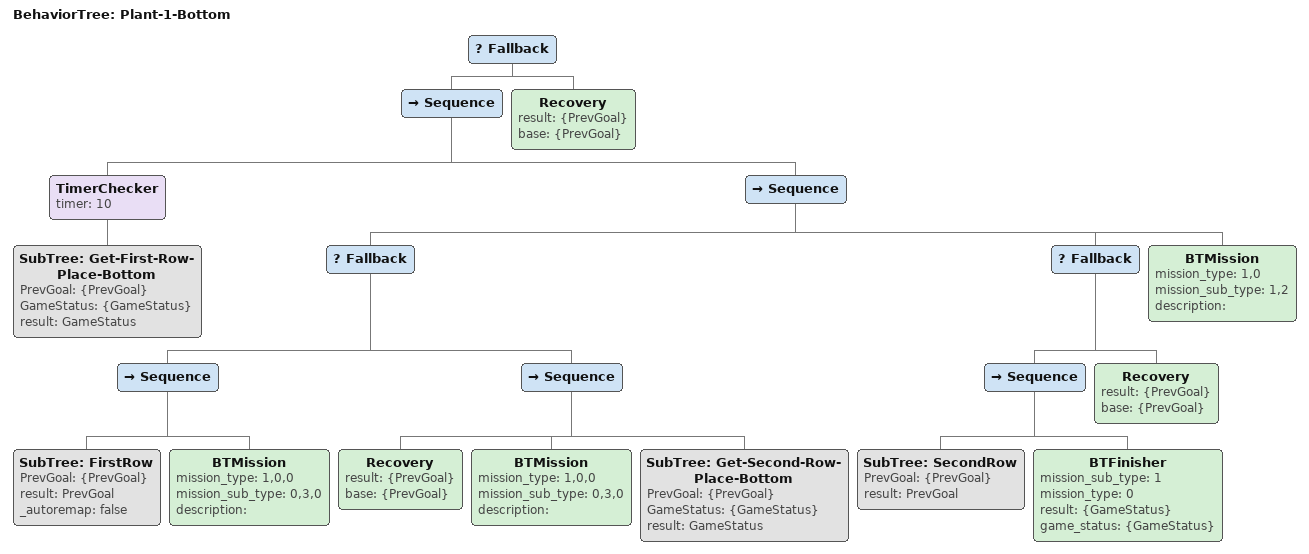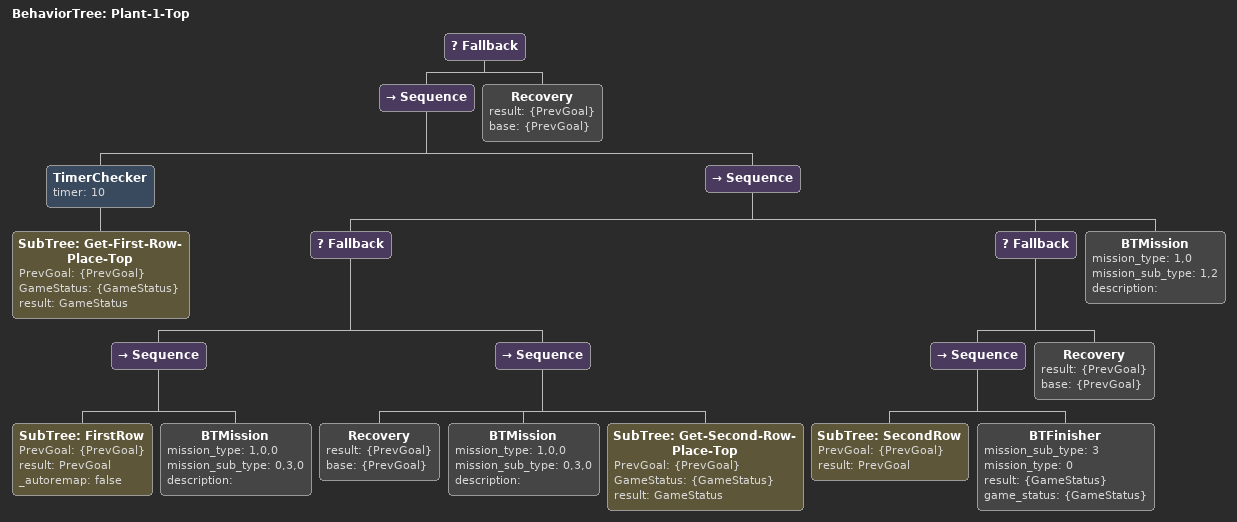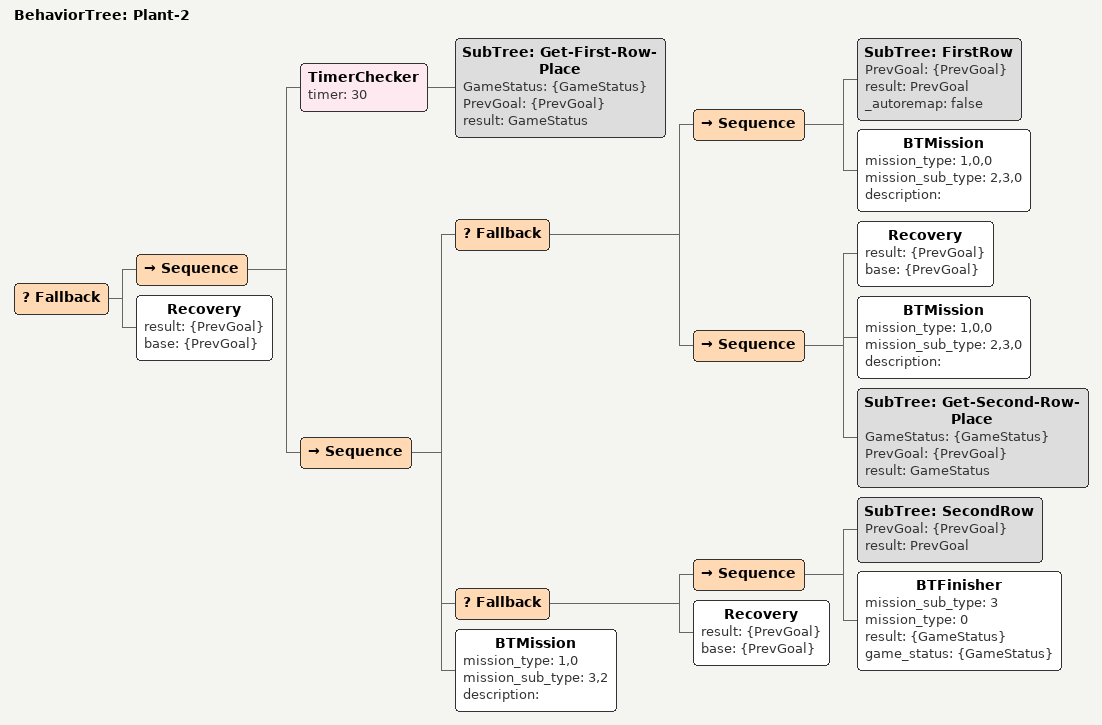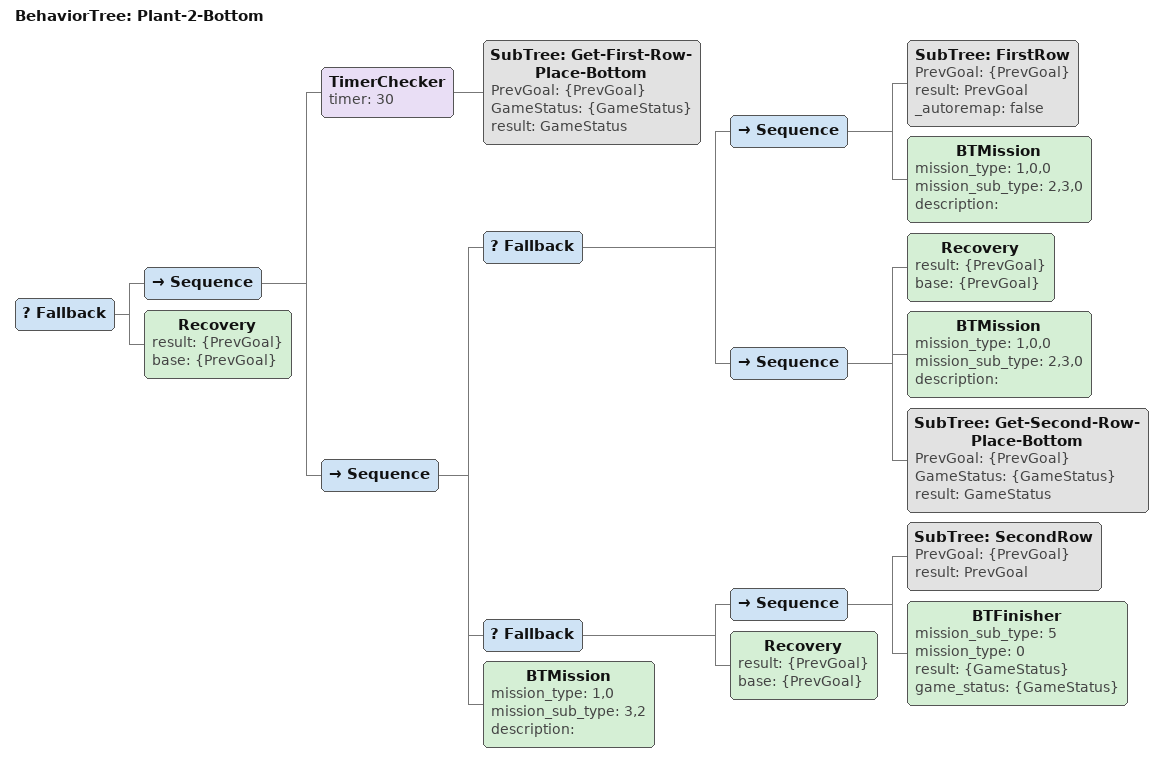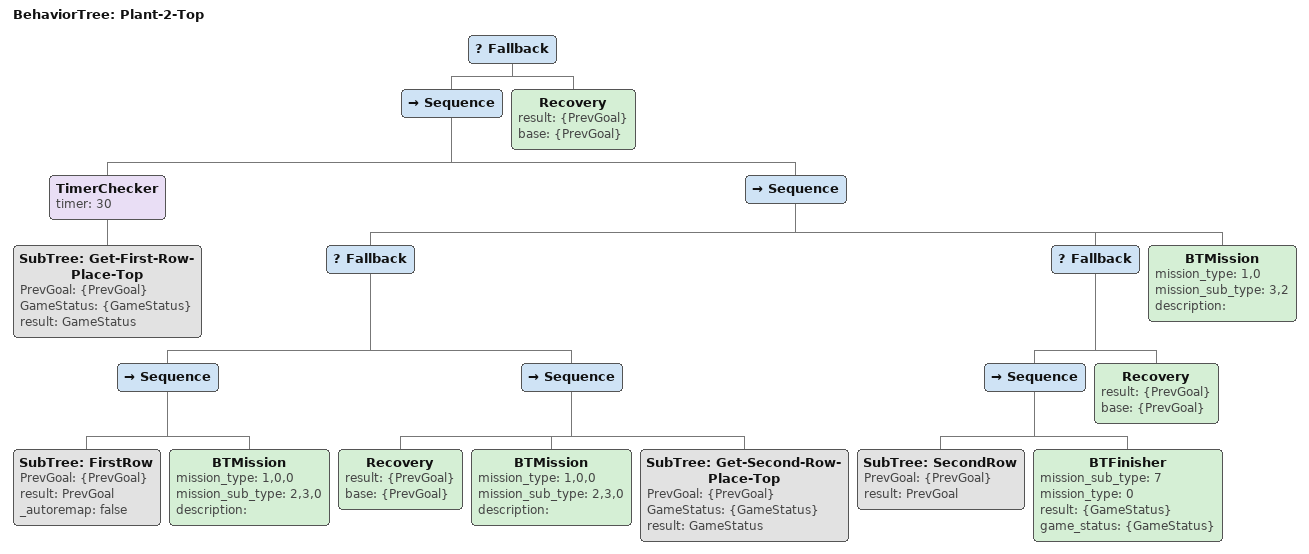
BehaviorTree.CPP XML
<BehaviorTree ID="Plant-1-Bottom">
  <Fallback>
    <Sequence>
      <TimerChecker timer="10">
        <SubTree ID="Get-First-Row-Place-Bottom" PrevGoal="{PrevGoal}" GameStatus="{GameStatus}" result="GameStatus"/>
      </TimerChecker>
      <Sequence>
        <Fallback>
          <Sequence>
            <SubTree ID="FirstRow" PrevGoal="{PrevGoal}" result="PrevGoal" _autoremap="false"/>
            <BTMission mission_type="1,0,0" mission_sub_type="0,3,0" description=""/>
          </Sequence>
          <Sequence>
            <Recovery result="{PrevGoal}" base="{PrevGoal}"/>
            <BTMission mission_type="1,0,0" mission_sub_type="0,3,0" description=""/>
            <SubTree ID="Get-Second-Row-Place-Bottom" PrevGoal="{PrevGoal}" GameStatus="{GameStatus}" result="GameStatus"/>
          </Sequence>
        </Fallback>
        <Fallback>
          <Sequence>
            <SubTree ID="SecondRow" PrevGoal="{PrevGoal}" result="PrevGoal"/>
            <BTFinisher mission_sub_type="1" mission_type="0" result="{GameStatus}" game_status="{GameStatus}"/>
          </Sequence>
          <Recovery result="{PrevGoal}" base="{PrevGoal}"/>
        </Fallback>
        <BTMission mission_type="1,0" mission_sub_type="1,2" description=""/>
      </Sequence>
    </Sequence>
    <Recovery result="{PrevGoal}" base="{PrevGoal}"/>
  </Fallback>
</BehaviorTree>

<BehaviorTree ID="Plant-1-Top">
  <Fallback>
    <Sequence>
      <TimerChecker timer="10">
        <SubTree ID="Get-First-Row-Place-Top" PrevGoal="{PrevGoal}" GameStatus="{GameStatus}" result="GameStatus"/>
      </TimerChecker>
      <Sequence>
        <Fallback>
          <Sequence>
            <SubTree ID="FirstRow" PrevGoal="{PrevGoal}" result="PrevGoal" _autoremap="false"/>
            <BTMission mission_type="1,0,0" mission_sub_type="0,3,0" description=""/>
          </Sequence>
          <Sequence>
            <Recovery result="{PrevGoal}" base="{PrevGoal}"/>
            <BTMission mission_type="1,0,0" mission_sub_type="0,3,0" description=""/>
            <SubTree ID="Get-Second-Row-Place-Top" PrevGoal="{PrevGoal}" GameStatus="{GameStatus}" result="GameStatus"/>
          </Sequence>
        </Fallback>
        <Fallback>
          <Sequence>
            <SubTree ID="SecondRow" PrevGoal="{PrevGoal}" result="PrevGoal"/>
            <BTFinisher mission_sub_type="3" mission_type="0" result="{GameStatus}" game_status="{GameStatus}"/>
          </Sequence>
          <Recovery result="{PrevGoal}" base="{PrevGoal}"/>
        </Fallback>
        <BTMission mission_type="1,0" mission_sub_type="1,2" description=""/>
      </Sequence>
    </Sequence>
    <Recovery result="{PrevGoal}" base="{PrevGoal}"/>
  </Fallback>
</BehaviorTree>

<BehaviorTree ID="Plant-2">
  <Fallback>
    <Sequence>
      <TimerChecker timer="30">
        <SubTree ID="Get-First-Row-Place" GameStatus="{GameStatus}" PrevGoal="{PrevGoal}" result="GameStatus"/>
      </TimerChecker>
      <Sequence>
        <Fallback>
          <Sequence>
            <SubTree ID="FirstRow" PrevGoal="{PrevGoal}" result="PrevGoal" _autoremap="false"/>
            <BTMission mission_type="1,0,0" mission_sub_type="2,3,0" description=""/>
          </Sequence>
          <Sequence>
            <Recovery result="{PrevGoal}" base="{PrevGoal}"/>
            <BTMission mission_type="1,0,0" mission_sub_type="2,3,0" description=""/>
            <SubTree ID="Get-Second-Row-Place" GameStatus="{GameStatus}" PrevGoal="{PrevGoal}" result="GameStatus"/>
          </Sequence>
        </Fallback>
        <Fallback>
          <Sequence>
            <SubTree ID="SecondRow" PrevGoal="{PrevGoal}" result="PrevGoal"/>
            <BTFinisher mission_sub_type="3" mission_type="0" result="{GameStatus}" game_status="{GameStatus}"/>
          </Sequence>
          <Recovery result="{PrevGoal}" base="{PrevGoal}"/>
        </Fallback>
        <BTMission mission_type="1,0" mission_sub_type="3,2" description=""/>
      </Sequence>
    </Sequence>
    <Recovery result="{PrevGoal}" base="{PrevGoal}"/>
  </Fallback>
</BehaviorTree>

<BehaviorTree ID="Plant-2-Bottom">
  <Fallback>
    <Sequence>
      <TimerChecker timer="30">
        <SubTree ID="Get-First-Row-Place-Bottom" PrevGoal="{PrevGoal}" GameStatus="{GameStatus}" result="GameStatus"/>
      </TimerChecker>
      <Sequence>
        <Fallback>
          <Sequence>
            <SubTree ID="FirstRow" PrevGoal="{PrevGoal}" result="PrevGoal" _autoremap="false"/>
            <BTMission mission_type="1,0,0" mission_sub_type="2,3,0" description=""/>
          </Sequence>
          <Sequence>
            <Recovery result="{PrevGoal}" base="{PrevGoal}"/>
            <BTMission mission_type="1,0,0" mission_sub_type="2,3,0" description=""/>
            <SubTree ID="Get-Second-Row-Place-Bottom" PrevGoal="{PrevGoal}" GameStatus="{GameStatus}" result="GameStatus"/>
          </Sequence>
        </Fallback>
        <Fallback>
          <Sequence>
            <SubTree ID="SecondRow" PrevGoal="{PrevGoal}" result="PrevGoal"/>
            <BTFinisher mission_sub_type="5" mission_type="0" result="{GameStatus}" game_status="{GameStatus}"/>
          </Sequence>
          <Recovery result="{PrevGoal}" base="{PrevGoal}"/>
        </Fallback>
        <BTMission mission_type="1,0" mission_sub_type="3,2" description=""/>
      </Sequence>
    </Sequence>
    <Recovery result="{PrevGoal}" base="{PrevGoal}"/>
  </Fallback>
</BehaviorTree>

<BehaviorTree ID="Plant-2-Top">
  <Fallback>
    <Sequence>
      <TimerChecker timer="30">
        <SubTree ID="Get-First-Row-Place-Top" PrevGoal="{PrevGoal}" GameStatus="{GameStatus}" result="GameStatus"/>
      </TimerChecker>
      <Sequence>
        <Fallback>
          <Sequence>
            <SubTree ID="FirstRow" PrevGoal="{PrevGoal}" result="PrevGoal" _autoremap="false"/>
            <BTMission mission_type="1,0,0" mission_sub_type="2,3,0" description=""/>
          </Sequence>
          <Sequence>
            <Recovery result="{PrevGoal}" base="{PrevGoal}"/>
            <BTMission mission_type="1,0,0" mission_sub_type="2,3,0" description=""/>
            <SubTree ID="Get-Second-Row-Place-Top" PrevGoal="{PrevGoal}" GameStatus="{GameStatus}" result="GameStatus"/>
          </Sequence>
        </Fallback>
        <Fallback>
          <Sequence>
            <SubTree ID="SecondRow" PrevGoal="{PrevGoal}" result="PrevGoal"/>
            <BTFinisher mission_sub_type="7" mission_type="0" result="{GameStatus}" game_status="{GameStatus}"/>
          </Sequence>
          <Recovery result="{PrevGoal}" base="{PrevGoal}"/>
        </Fallback>
        <BTMission mission_type="1,0" mission_sub_type="3,2" description=""/>
      </Sequence>
    </Sequence>
    <Recovery result="{PrevGoal}" base="{PrevGoal}"/>
  </Fallback>
</BehaviorTree>
